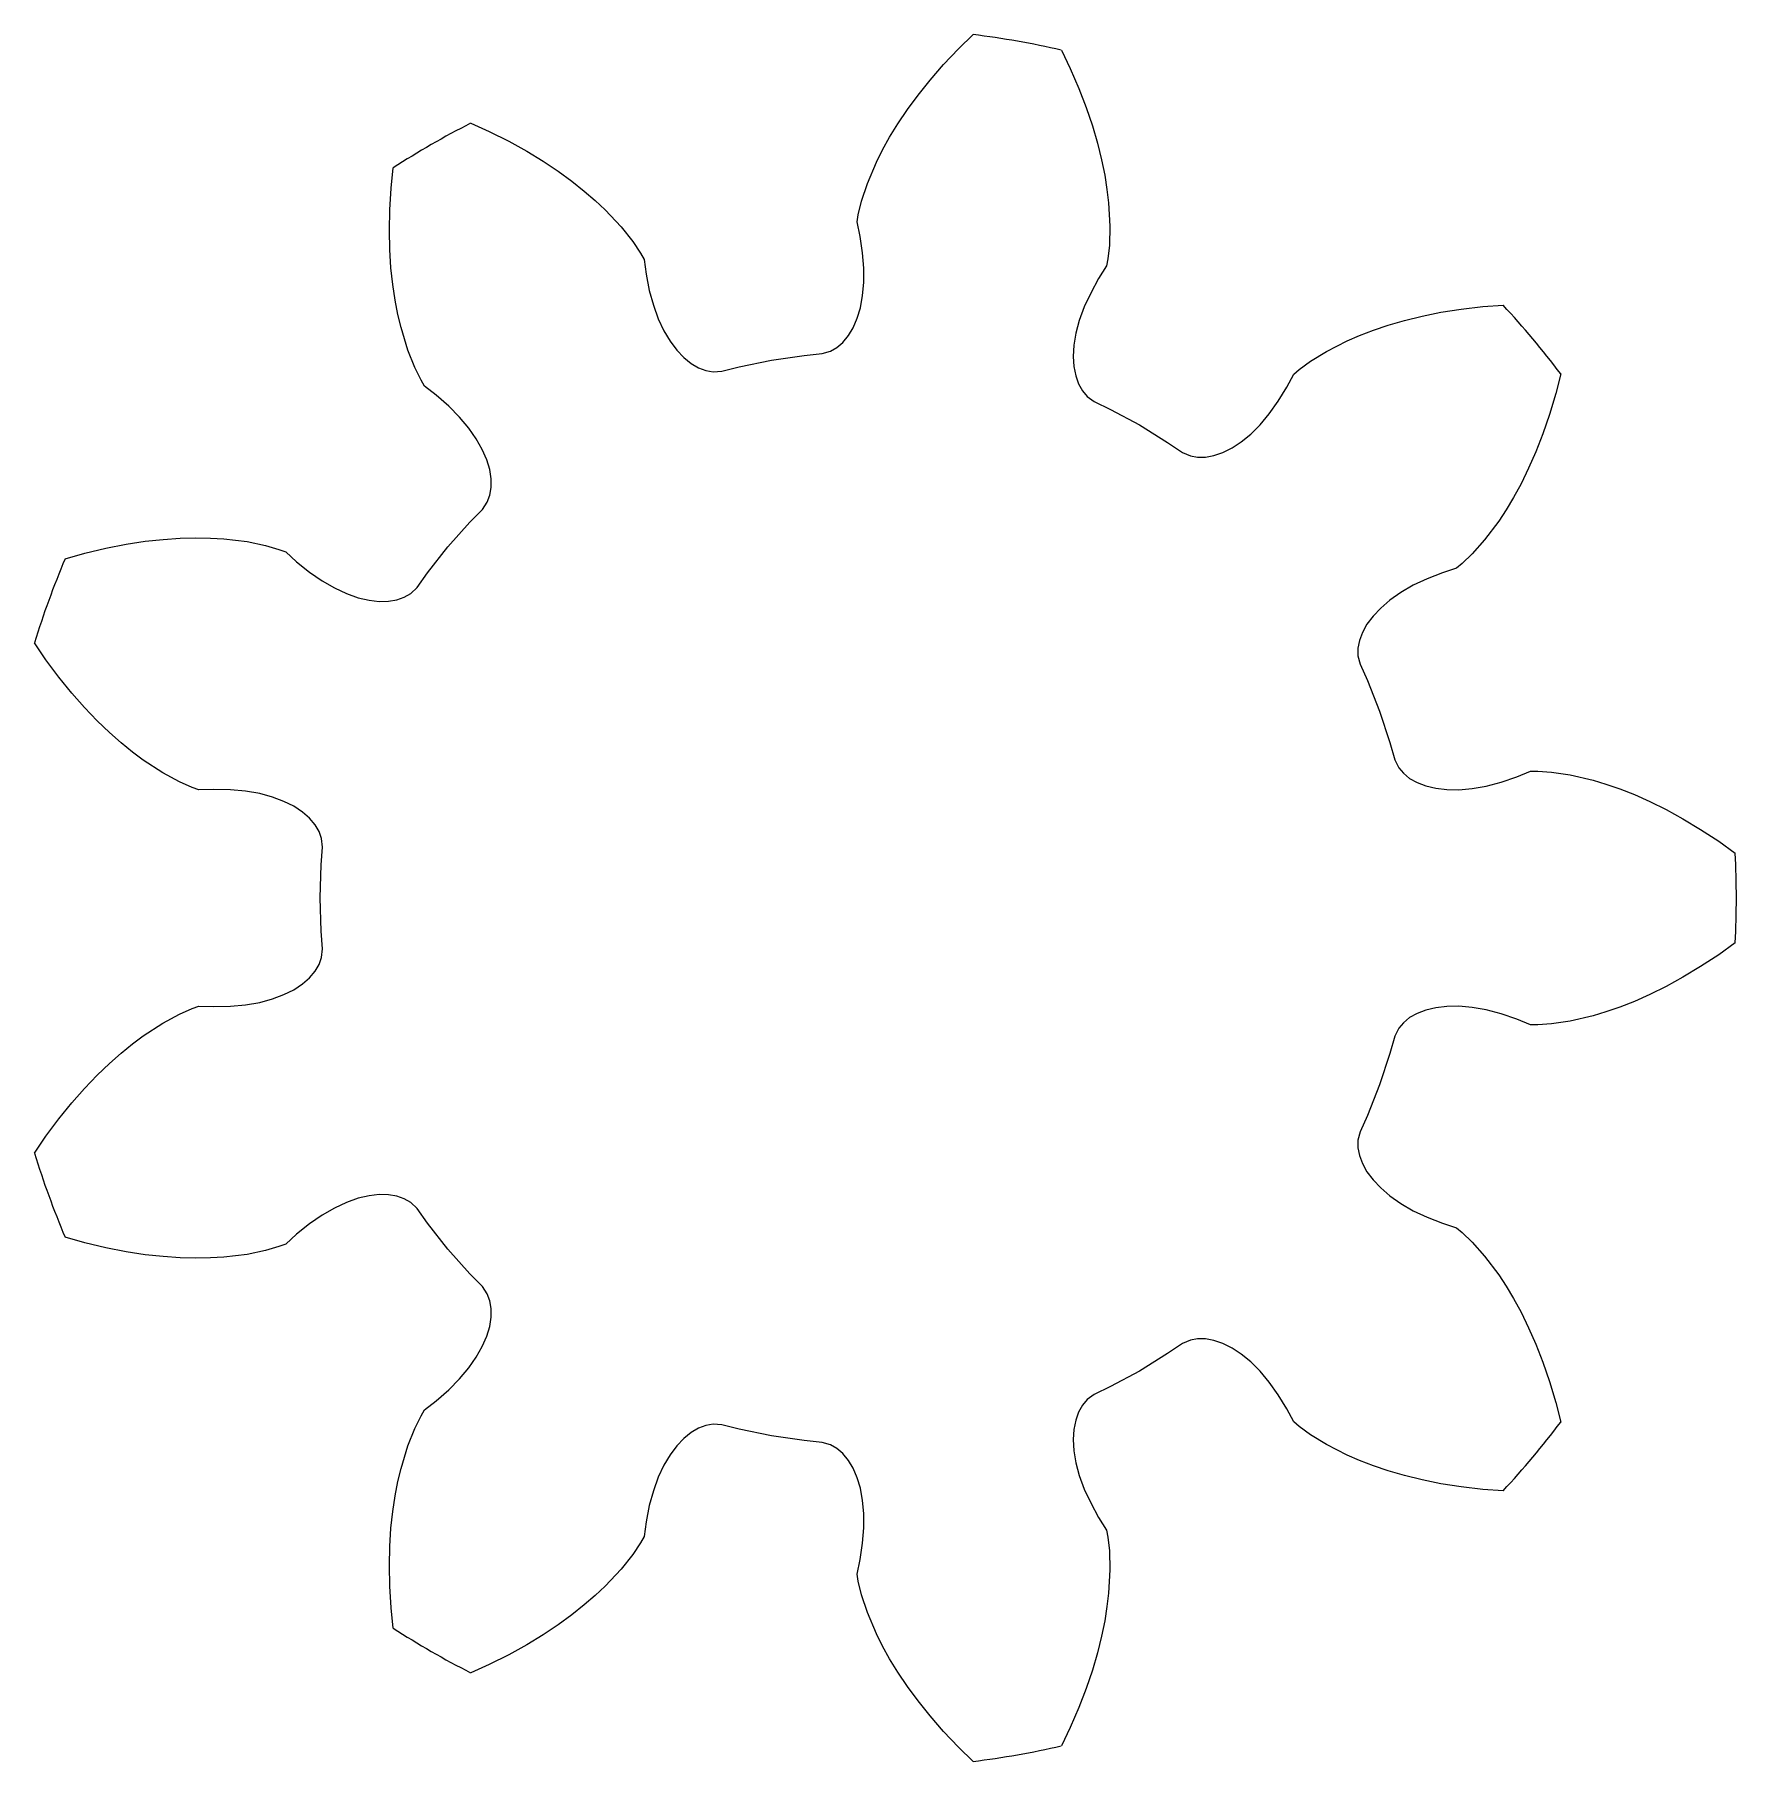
# Model space of a CAD drawing. Extents: x 17.7 to 29.1, y -5.8 to 5.8.
import ezdxf

# ---------------------------------------------------------------- set-up
doc = ezdxf.new("R2010")
doc.units = 0

msp = doc.modelspace()

# ---------------------------------------------------------------- linework, layer by layer
at = {"layer": 'layer0'}
for p, q in [((23.786, 5.573), (23.886, 5.678)), ((23.886, 5.678), (23.983, 5.773)), ((24.573, 5.669), (24.632, 5.547)), ((23.695, 5.469), (23.786, 5.573)), ((24.632, 5.547), (24.69, 5.413)), ((23.615, 5.369), (23.695, 5.469)), ((23.544, 5.271), (23.615, 5.369)), ((24.69, 5.413), (24.74, 5.285)), ((23.48, 5.176), (23.544, 5.271)), ((24.74, 5.285), (24.781, 5.163)), ((20.624, 5.181), (20.748, 5.125)), ((20.748, 5.125), (20.878, 5.06)), ((23.378, 5.002), (23.425, 5.087)), ((23.425, 5.087), (23.48, 5.176)), ((24.781, 5.163), (24.815, 5.047)), ((20.878, 5.06), (20.999, 4.993)), ((20.999, 4.993), (21.108, 4.927)), ((23.337, 4.921), (23.378, 5.002)), ((24.815, 5.047), (24.842, 4.936)), ((20.092, 4.746), (20.105, 4.882)), ((21.108, 4.927), (21.209, 4.859)), ((21.209, 4.859), (21.301, 4.792)), ((23.276, 4.777), (23.337, 4.921)), ((24.842, 4.936), (24.863, 4.833)), ((20.083, 4.601), (20.092, 4.746)), ((21.301, 4.792), (21.383, 4.727)), ((23.237, 4.659), (23.276, 4.777)), ((24.863, 4.833), (24.878, 4.737)), ((24.878, 4.737), (24.889, 4.648)), ((21.383, 4.727), (21.457, 4.663)), ((21.457, 4.663), (21.522, 4.601)), ((23.215, 4.567), (23.237, 4.659)), ((24.889, 4.648), (24.897, 4.491)), ((20.08, 4.463), (20.083, 4.601)), ((21.522, 4.601), (21.63, 4.487)), ((23.207, 4.52), (23.215, 4.567)), ((23.227, 4.423), (23.207, 4.52)), ((20.083, 4.335), (20.08, 4.463)), ((21.63, 4.487), (21.707, 4.389)), ((21.707, 4.389), (21.759, 4.311)), ((23.244, 4.314), (23.227, 4.423)), ((24.897, 4.491), (24.894, 4.366)), ((20.091, 4.214), (20.083, 4.335)), ((21.759, 4.311), (21.783, 4.269)), ((23.252, 4.211), (23.244, 4.314)), ((24.883, 4.273), (24.874, 4.226)), ((24.894, 4.366), (24.883, 4.273)), ((20.103, 4.101), (20.091, 4.214)), ((21.783, 4.269), (21.796, 4.171)), ((21.796, 4.171), (21.818, 4.062)), ((23.252, 4.116), (23.252, 4.211)), ((24.874, 4.226), (24.822, 4.142)), ((20.119, 3.997), (20.103, 4.101)), ((21.818, 4.062), (21.845, 3.963)), ((23.244, 4.028), (23.252, 4.116)), ((24.769, 4.045), (24.726, 3.952)), ((24.822, 4.142), (24.769, 4.045)), ((20.137, 3.901), (20.119, 3.997)), ((21.845, 3.963), (21.878, 3.873)), ((23.208, 3.876), (23.229, 3.947)), ((23.229, 3.947), (23.244, 4.028)), ((24.726, 3.952), (24.693, 3.862)), ((27.111, 3.916), (27.247, 3.937)), ((27.247, 3.937), (27.392, 3.954)), ((27.392, 3.954), (27.527, 3.964)), ((20.158, 3.814), (20.137, 3.901)), ((20.204, 3.663), (20.158, 3.814)), ((21.878, 3.873), (21.915, 3.793)), ((23.149, 3.76), (23.181, 3.813)), ((23.181, 3.813), (23.208, 3.876)), ((24.693, 3.862), (24.67, 3.776)), ((26.659, 3.797), (26.758, 3.83)), ((26.758, 3.83), (26.868, 3.862)), ((26.868, 3.862), (26.985, 3.89)), ((26.985, 3.89), (27.111, 3.916)), ((21.915, 3.793), (21.957, 3.723)), ((21.957, 3.723), (22.002, 3.663)), ((23.072, 3.681), (23.112, 3.715)), ((23.112, 3.715), (23.149, 3.76)), ((24.657, 3.696), (24.653, 3.621)), ((24.67, 3.776), (24.657, 3.696)), ((26.345, 3.655), (26.485, 3.726)), ((26.485, 3.726), (26.567, 3.762)), ((26.567, 3.762), (26.659, 3.797)), ((20.25, 3.548), (20.204, 3.663)), ((22.002, 3.663), (22.049, 3.613)), ((22.049, 3.613), (22.097, 3.574)), ((22.419, 3.552), (22.635, 3.596)), ((22.635, 3.596), (22.854, 3.628)), ((22.854, 3.628), (22.973, 3.64)), ((22.973, 3.64), (23.029, 3.657)), ((23.029, 3.657), (23.072, 3.681)), ((24.653, 3.621), (24.657, 3.553)), ((26.163, 3.534), (26.239, 3.59)), ((26.239, 3.59), (26.345, 3.655)), ((20.292, 3.463), (20.25, 3.548)), ((22.097, 3.574), (22.146, 3.545)), ((22.146, 3.545), (22.196, 3.527)), ((22.196, 3.527), (22.244, 3.518)), ((22.244, 3.518), (22.303, 3.522)), ((22.303, 3.522), (22.419, 3.552)), ((24.657, 3.553), (24.669, 3.491)), ((24.669, 3.491), (24.688, 3.438)), ((26.08, 3.416), (26.127, 3.503)), ((26.127, 3.503), (26.163, 3.534)), ((27.912, 3.505), (27.879, 3.373)), ((20.316, 3.422), (20.292, 3.463)), ((20.394, 3.361), (20.316, 3.422)), ((20.477, 3.289), (20.394, 3.361)), ((24.688, 3.438), (24.714, 3.392)), ((24.714, 3.392), (24.746, 3.354)), ((24.746, 3.354), (24.793, 3.319)), ((26.023, 3.321), (26.08, 3.416)), ((27.879, 3.373), (27.837, 3.233)), ((20.549, 3.215), (20.477, 3.289)), ((24.793, 3.319), (24.901, 3.267)), ((24.901, 3.267), (25.095, 3.163)), ((25.902, 3.164), (25.963, 3.237)), ((25.963, 3.237), (26.023, 3.321)), ((27.837, 3.233), (27.793, 3.103)), ((20.611, 3.142), (20.549, 3.215)), ((20.661, 3.069), (20.611, 3.142)), ((25.095, 3.163), (25.283, 3.046)), ((25.839, 3.101), (25.902, 3.164)), ((20.701, 2.998), (20.661, 3.069)), ((25.283, 3.046), (25.382, 2.979)), ((25.653, 2.978), (25.714, 3.009)), ((25.714, 3.009), (25.776, 3.05)), ((25.776, 3.05), (25.839, 3.101)), ((27.793, 3.103), (27.746, 2.984)), ((20.731, 2.93), (20.701, 2.998)), ((20.751, 2.864), (20.731, 2.93)), ((25.382, 2.979), (25.436, 2.956)), ((25.436, 2.956), (25.484, 2.947)), ((25.484, 2.947), (25.537, 2.947)), ((25.537, 2.947), (25.593, 2.958)), ((25.593, 2.958), (25.653, 2.978)), ((27.746, 2.984), (27.697, 2.873)), ((20.76, 2.802), (20.751, 2.864)), ((20.761, 2.745), (20.76, 2.802)), ((27.697, 2.873), (27.647, 2.77)), ((20.735, 2.647), (20.752, 2.693)), ((20.752, 2.693), (20.761, 2.745)), ((27.597, 2.678), (27.547, 2.595)), ((27.647, 2.77), (27.597, 2.678)), ((20.619, 2.512), (20.702, 2.598)), ((20.702, 2.598), (20.735, 2.647)), ((27.547, 2.595), (27.497, 2.519)), ((20.472, 2.347), (20.619, 2.512)), ((27.497, 2.519), (27.403, 2.394)), ((18.044, 2.305), (18.185, 2.339)), ((18.185, 2.339), (18.32, 2.366)), ((18.32, 2.366), (18.447, 2.385)), ((18.447, 2.385), (18.567, 2.398)), ((18.567, 2.398), (18.681, 2.406)), ((18.681, 2.406), (18.786, 2.409)), ((18.786, 2.409), (18.884, 2.407)), ((18.884, 2.407), (18.974, 2.402)), ((18.974, 2.402), (19.129, 2.383)), ((19.129, 2.383), (19.251, 2.358)), ((19.251, 2.358), (19.342, 2.331)), ((19.342, 2.331), (19.387, 2.314)), ((19.387, 2.314), (19.46, 2.248)), ((20.335, 2.174), (20.472, 2.347)), ((27.403, 2.394), (27.32, 2.301)), ((17.913, 2.268), (18.044, 2.305)), ((19.46, 2.248), (19.546, 2.179)), ((27.215, 2.206), (27.121, 2.175)), ((27.252, 2.236), (27.215, 2.206)), ((27.32, 2.301), (27.252, 2.236)), ((19.546, 2.179), (19.631, 2.12)), ((19.631, 2.12), (19.714, 2.073)), ((20.265, 2.077), (20.335, 2.174)), ((26.925, 2.091), (26.842, 2.043)), ((27.018, 2.135), (26.925, 2.091)), ((27.121, 2.175), (27.018, 2.135)), ((19.714, 2.073), (19.794, 2.035)), ((19.794, 2.035), (19.871, 2.008)), ((19.871, 2.008), (19.944, 1.991)), ((19.944, 1.991), (20.011, 1.983)), ((20.011, 1.983), (20.074, 1.984)), ((20.074, 1.984), (20.13, 1.994)), ((20.13, 1.994), (20.18, 2.011)), ((20.18, 2.011), (20.223, 2.036)), ((20.223, 2.036), (20.265, 2.077)), ((26.77, 1.992), (26.708, 1.939)), ((26.842, 2.043), (26.77, 1.992)), ((26.657, 1.885), (26.616, 1.83)), ((26.708, 1.939), (26.657, 1.885)), ((26.586, 1.775), (26.566, 1.722)), ((26.616, 1.83), (26.586, 1.775)), ((17.784, 1.593), (17.708, 1.706)), ((26.566, 1.722), (26.556, 1.67)), ((26.556, 1.67), (26.556, 1.62)), ((26.556, 1.62), (26.57, 1.563)), ((17.871, 1.476), (17.784, 1.593)), ((26.57, 1.563), (26.619, 1.454)), ((17.957, 1.369), (17.871, 1.476)), ((26.619, 1.454), (26.701, 1.249)), ((18.042, 1.273), (17.957, 1.369)), ((18.126, 1.185), (18.042, 1.273)), ((18.208, 1.106), (18.126, 1.185)), ((26.701, 1.249), (26.77, 1.039)), ((18.287, 1.037), (18.208, 1.106)), ((26.77, 1.039), (26.803, 0.924)), ((18.363, 0.975), (18.287, 1.037)), ((18.435, 0.922), (18.363, 0.975)), ((26.803, 0.924), (26.829, 0.871)), ((18.566, 0.836), (18.435, 0.922)), ((18.676, 0.777), (18.566, 0.836)), ((26.829, 0.871), (26.86, 0.834)), ((26.86, 0.834), (26.901, 0.8)), ((27.513, 0.774), (27.618, 0.81)), ((27.618, 0.81), (27.71, 0.847)), ((27.71, 0.847), (27.758, 0.847)), ((27.758, 0.847), (27.851, 0.841)), ((27.851, 0.841), (27.975, 0.823)), ((27.975, 0.823), (28.128, 0.788)), ((18.762, 0.739), (18.676, 0.777)), ((18.807, 0.723), (18.762, 0.739)), ((18.906, 0.726), (18.807, 0.723)), ((19.017, 0.724), (18.906, 0.726)), ((19.119, 0.715), (19.017, 0.724)), ((19.213, 0.698), (19.119, 0.715)), ((19.299, 0.675), (19.213, 0.698)), ((26.901, 0.8), (26.951, 0.772)), ((26.951, 0.772), (27.009, 0.749)), ((27.009, 0.749), (27.076, 0.734)), ((27.076, 0.734), (27.15, 0.725)), ((27.15, 0.725), (27.231, 0.724)), ((27.231, 0.724), (27.32, 0.732)), ((27.32, 0.732), (27.414, 0.748)), ((27.414, 0.748), (27.513, 0.774)), ((28.128, 0.788), (28.214, 0.762)), ((28.214, 0.762), (28.306, 0.73)), ((28.306, 0.73), (28.404, 0.692)), ((19.375, 0.646), (19.299, 0.675)), ((19.442, 0.613), (19.375, 0.646)), ((19.499, 0.575), (19.442, 0.613)), ((28.404, 0.692), (28.508, 0.645)), ((28.508, 0.645), (28.617, 0.592)), ((28.617, 0.592), (28.729, 0.53)), ((19.546, 0.534), (19.499, 0.575)), ((19.583, 0.49), (19.546, 0.534)), ((19.61, 0.445), (19.583, 0.49)), ((28.729, 0.53), (28.847, 0.459)), ((19.627, 0.398), (19.61, 0.445)), ((19.633, 0.34), (19.627, 0.398)), ((28.847, 0.459), (28.969, 0.379)), ((28.969, 0.379), (29.079, 0.299)), ((19.624, 0.221), (19.633, 0.34)), ((19.617, 0), (19.624, 0.221)), ((19.624, -0.221), (19.617, 0)), ((19.633, -0.34), (19.624, -0.221)), ((19.627, -0.398), (19.633, -0.34)), ((29.079, -0.299), (28.969, -0.379)), ((19.583, -0.49), (19.61, -0.445)), ((19.61, -0.445), (19.627, -0.398)), ((28.847, -0.459), (28.729, -0.53)), ((28.969, -0.379), (28.847, -0.459)), ((19.442, -0.613), (19.499, -0.575)), ((19.499, -0.575), (19.546, -0.534)), ((19.546, -0.534), (19.583, -0.49)), ((28.729, -0.53), (28.617, -0.592)), ((19.213, -0.698), (19.299, -0.675)), ((19.299, -0.675), (19.375, -0.646)), ((19.375, -0.646), (19.442, -0.613)), ((28.404, -0.692), (28.306, -0.73)), ((28.508, -0.645), (28.404, -0.692)), ((28.617, -0.592), (28.508, -0.645)), ((18.566, -0.836), (18.676, -0.777)), ((18.676, -0.777), (18.762, -0.739)), ((18.762, -0.739), (18.807, -0.723)), ((18.807, -0.723), (18.906, -0.726)), ((18.906, -0.726), (19.017, -0.724)), ((19.017, -0.724), (19.119, -0.715)), ((19.119, -0.715), (19.213, -0.698)), ((26.901, -0.8), (26.86, -0.834)), ((26.951, -0.772), (26.901, -0.8)), ((27.009, -0.749), (26.951, -0.772)), ((27.076, -0.734), (27.009, -0.749)), ((27.15, -0.725), (27.076, -0.734)), ((27.231, -0.724), (27.15, -0.725)), ((27.32, -0.732), (27.231, -0.724)), ((27.414, -0.748), (27.32, -0.732)), ((27.513, -0.774), (27.414, -0.748)), ((27.618, -0.81), (27.513, -0.774)), ((28.128, -0.788), (27.975, -0.823)), ((28.214, -0.762), (28.128, -0.788)), ((28.306, -0.73), (28.214, -0.762)), ((18.363, -0.975), (18.435, -0.922)), ((18.435, -0.922), (18.566, -0.836)), ((26.829, -0.871), (26.803, -0.924)), ((26.86, -0.834), (26.829, -0.871)), ((27.71, -0.847), (27.618, -0.81)), ((27.758, -0.847), (27.71, -0.847)), ((27.851, -0.841), (27.758, -0.847)), ((27.975, -0.823), (27.851, -0.841)), ((18.208, -1.106), (18.287, -1.037)), ((18.287, -1.037), (18.363, -0.975)), ((26.803, -0.924), (26.77, -1.039)), ((18.126, -1.185), (18.208, -1.106)), ((26.77, -1.039), (26.701, -1.249)), ((18.042, -1.273), (18.126, -1.185)), ((26.701, -1.249), (26.619, -1.454)), ((17.871, -1.476), (17.957, -1.369)), ((17.957, -1.369), (18.042, -1.273)), ((17.784, -1.593), (17.871, -1.476)), ((26.619, -1.454), (26.57, -1.563)), ((17.708, -1.706), (17.784, -1.593)), ((26.57, -1.563), (26.556, -1.62)), ((26.556, -1.62), (26.556, -1.67)), ((26.556, -1.67), (26.566, -1.722)), ((26.566, -1.722), (26.586, -1.775)), ((26.586, -1.775), (26.616, -1.83)), ((26.616, -1.83), (26.657, -1.885)), ((26.657, -1.885), (26.708, -1.939)), ((26.708, -1.939), (26.77, -1.992)), ((19.714, -2.073), (19.631, -2.12)), ((19.794, -2.035), (19.714, -2.073)), ((19.871, -2.008), (19.794, -2.035)), ((19.944, -1.991), (19.871, -2.008)), ((20.011, -1.983), (19.944, -1.991)), ((20.074, -1.984), (20.011, -1.983)), ((20.13, -1.994), (20.074, -1.984)), ((20.18, -2.011), (20.13, -1.994)), ((20.223, -2.036), (20.18, -2.011)), ((20.265, -2.077), (20.223, -2.036)), ((20.335, -2.174), (20.265, -2.077)), ((26.77, -1.992), (26.842, -2.043)), ((26.842, -2.043), (26.925, -2.091)), ((19.546, -2.179), (19.46, -2.248)), ((19.631, -2.12), (19.546, -2.179)), ((20.472, -2.347), (20.335, -2.174)), ((26.925, -2.091), (27.018, -2.135)), ((27.018, -2.135), (27.121, -2.175)), ((27.121, -2.175), (27.215, -2.206)), ((18.044, -2.305), (17.913, -2.268)), ((18.185, -2.339), (18.044, -2.305)), ((19.46, -2.248), (19.387, -2.314)), ((27.215, -2.206), (27.252, -2.236)), ((27.252, -2.236), (27.32, -2.301)), ((27.32, -2.301), (27.403, -2.394)), ((18.32, -2.366), (18.185, -2.339)), ((18.447, -2.385), (18.32, -2.366)), ((18.567, -2.398), (18.447, -2.385)), ((18.681, -2.406), (18.567, -2.398)), ((18.786, -2.409), (18.681, -2.406)), ((18.884, -2.407), (18.786, -2.409)), ((18.974, -2.402), (18.884, -2.407)), ((19.129, -2.383), (18.974, -2.402)), ((19.251, -2.358), (19.129, -2.383)), ((19.342, -2.331), (19.251, -2.358)), ((19.387, -2.314), (19.342, -2.331)), ((20.619, -2.512), (20.472, -2.347)), ((27.403, -2.394), (27.497, -2.519)), ((20.702, -2.598), (20.619, -2.512)), ((27.497, -2.519), (27.547, -2.595)), ((20.735, -2.647), (20.702, -2.598)), ((20.752, -2.693), (20.735, -2.647)), ((27.547, -2.595), (27.597, -2.678)), ((20.761, -2.745), (20.752, -2.693)), ((20.76, -2.802), (20.761, -2.745)), ((27.597, -2.678), (27.647, -2.77)), ((27.647, -2.77), (27.697, -2.873)), ((20.731, -2.93), (20.751, -2.864)), ((20.751, -2.864), (20.76, -2.802)), ((27.697, -2.873), (27.746, -2.984)), ((20.661, -3.069), (20.701, -2.998)), ((20.701, -2.998), (20.731, -2.93)), ((25.382, -2.979), (25.283, -3.046)), ((25.436, -2.956), (25.382, -2.979)), ((25.484, -2.947), (25.436, -2.956)), ((25.537, -2.947), (25.484, -2.947)), ((25.593, -2.958), (25.537, -2.947)), ((25.653, -2.978), (25.593, -2.958)), ((25.714, -3.009), (25.653, -2.978)), ((27.746, -2.984), (27.793, -3.103)), ((20.611, -3.142), (20.661, -3.069)), ((25.283, -3.046), (25.095, -3.163)), ((25.776, -3.05), (25.714, -3.009)), ((25.839, -3.101), (25.776, -3.05)), ((25.902, -3.164), (25.839, -3.101)), ((27.793, -3.103), (27.837, -3.233)), ((20.477, -3.289), (20.549, -3.215)), ((20.549, -3.215), (20.611, -3.142)), ((25.095, -3.163), (24.901, -3.267)), ((25.963, -3.237), (25.902, -3.164)), ((20.394, -3.361), (20.477, -3.289)), ((24.793, -3.319), (24.746, -3.354)), ((24.901, -3.267), (24.793, -3.319)), ((26.023, -3.321), (25.963, -3.237)), ((26.08, -3.416), (26.023, -3.321)), ((27.837, -3.233), (27.879, -3.373)), ((20.25, -3.548), (20.292, -3.463)), ((20.292, -3.463), (20.316, -3.422)), ((20.316, -3.422), (20.394, -3.361)), ((24.688, -3.438), (24.669, -3.491)), ((24.714, -3.392), (24.688, -3.438)), ((24.746, -3.354), (24.714, -3.392)), ((26.127, -3.503), (26.08, -3.416)), ((27.879, -3.373), (27.912, -3.505)), ((20.204, -3.663), (20.25, -3.548)), ((22.097, -3.574), (22.049, -3.613)), ((22.146, -3.545), (22.097, -3.574)), ((22.196, -3.527), (22.146, -3.545)), ((22.244, -3.518), (22.196, -3.527)), ((22.303, -3.522), (22.244, -3.518)), ((22.419, -3.552), (22.303, -3.522)), ((22.635, -3.596), (22.419, -3.552)), ((24.657, -3.553), (24.653, -3.621)), ((24.669, -3.491), (24.657, -3.553)), ((26.163, -3.534), (26.127, -3.503)), ((26.239, -3.59), (26.163, -3.534)), ((20.158, -3.814), (20.204, -3.663)), ((22.002, -3.663), (21.957, -3.723)), ((22.049, -3.613), (22.002, -3.663)), ((22.854, -3.628), (22.635, -3.596)), ((22.973, -3.64), (22.854, -3.628)), ((23.029, -3.657), (22.973, -3.64)), ((23.072, -3.681), (23.029, -3.657)), ((23.112, -3.715), (23.072, -3.681)), ((24.653, -3.621), (24.657, -3.696)), ((26.345, -3.655), (26.239, -3.59)), ((26.485, -3.726), (26.345, -3.655)), ((21.915, -3.793), (21.878, -3.873)), ((21.957, -3.723), (21.915, -3.793)), ((23.149, -3.76), (23.112, -3.715)), ((23.181, -3.813), (23.149, -3.76)), ((24.657, -3.696), (24.67, -3.776)), ((24.67, -3.776), (24.693, -3.862)), ((26.567, -3.762), (26.485, -3.726)), ((26.659, -3.797), (26.567, -3.762)), ((26.758, -3.83), (26.659, -3.797)), ((20.119, -3.997), (20.137, -3.901)), ((20.137, -3.901), (20.158, -3.814)), ((21.878, -3.873), (21.845, -3.963)), ((23.208, -3.876), (23.181, -3.813)), ((23.229, -3.947), (23.208, -3.876)), ((24.693, -3.862), (24.726, -3.952)), ((26.868, -3.862), (26.758, -3.83)), ((26.985, -3.89), (26.868, -3.862)), ((27.111, -3.916), (26.985, -3.89)), ((27.247, -3.937), (27.111, -3.916)), ((20.103, -4.101), (20.119, -3.997)), ((21.845, -3.963), (21.818, -4.062)), ((23.244, -4.028), (23.229, -3.947)), ((23.252, -4.116), (23.244, -4.028)), ((24.726, -3.952), (24.769, -4.045)), ((27.392, -3.954), (27.247, -3.937)), ((27.527, -3.964), (27.392, -3.954)), ((20.091, -4.214), (20.103, -4.101)), ((21.818, -4.062), (21.796, -4.171)), ((23.252, -4.211), (23.252, -4.116)), ((24.769, -4.045), (24.822, -4.142)), ((24.822, -4.142), (24.874, -4.226)), ((20.083, -4.335), (20.091, -4.214)), ((21.783, -4.269), (21.759, -4.311)), ((21.796, -4.171), (21.783, -4.269)), ((23.244, -4.314), (23.252, -4.211)), ((24.874, -4.226), (24.883, -4.273)), ((20.08, -4.463), (20.083, -4.335)), ((21.759, -4.311), (21.707, -4.389)), ((23.227, -4.423), (23.244, -4.314)), ((24.883, -4.273), (24.894, -4.366)), ((24.894, -4.366), (24.897, -4.491)), ((20.083, -4.601), (20.08, -4.463)), ((21.63, -4.487), (21.522, -4.601)), ((21.707, -4.389), (21.63, -4.487)), ((23.207, -4.52), (23.227, -4.423)), ((24.897, -4.491), (24.889, -4.648)), ((20.092, -4.746), (20.083, -4.601)), ((21.522, -4.601), (21.457, -4.663)), ((23.215, -4.567), (23.207, -4.52)), ((23.237, -4.659), (23.215, -4.567)), ((21.383, -4.727), (21.301, -4.792)), ((21.457, -4.663), (21.383, -4.727)), ((23.276, -4.777), (23.237, -4.659)), ((24.889, -4.648), (24.878, -4.737)), ((20.105, -4.882), (20.092, -4.746)), ((21.301, -4.792), (21.209, -4.859)), ((23.337, -4.921), (23.276, -4.777)), ((24.863, -4.833), (24.842, -4.936)), ((24.878, -4.737), (24.863, -4.833)), ((21.108, -4.927), (20.999, -4.993)), ((21.209, -4.859), (21.108, -4.927)), ((23.378, -5.002), (23.337, -4.921)), ((24.842, -4.936), (24.815, -5.047)), ((20.878, -5.06), (20.748, -5.125)), ((20.999, -4.993), (20.878, -5.06)), ((23.425, -5.087), (23.378, -5.002)), ((24.815, -5.047), (24.781, -5.163)), ((20.748, -5.125), (20.624, -5.181)), ((23.48, -5.176), (23.425, -5.087)), ((23.544, -5.271), (23.48, -5.176)), ((24.781, -5.163), (24.74, -5.285)), ((23.615, -5.369), (23.544, -5.271)), ((24.74, -5.285), (24.69, -5.413)), ((23.695, -5.469), (23.615, -5.369)), ((24.69, -5.413), (24.632, -5.547)), ((23.786, -5.573), (23.695, -5.469)), ((23.886, -5.678), (23.786, -5.573)), ((24.632, -5.547), (24.573, -5.669)), ((23.983, -5.773), (23.886, -5.678))]:
    msp.add_line(p, q, dxfattribs=at)
for start, end in [(77.0506, 82.9494), (117.0506, 122.9494), (37.0506, 42.9494), (157.0506, 162.9494), (357.0506, 362.9494), (197.0506, 202.9494), (317.0506, 322.9494), (237.0506, 242.9494), (277.0506, 282.9494)]:
    msp.add_arc((23.269, 0), 5.817, start, end, dxfattribs=at)
at = {"layer": 'layer1'}
for p, q in [((23.786, 5.573), (23.886, 5.678)), ((23.886, 5.678), (23.983, 5.773)), ((24.573, 5.669), (24.632, 5.547)), ((23.695, 5.469), (23.786, 5.573)), ((24.632, 5.547), (24.69, 5.413)), ((23.615, 5.369), (23.695, 5.469)), ((23.544, 5.271), (23.615, 5.369)), ((24.69, 5.413), (24.74, 5.285)), ((23.48, 5.176), (23.544, 5.271)), ((24.74, 5.285), (24.781, 5.163)), ((20.624, 5.181), (20.748, 5.125)), ((20.748, 5.125), (20.878, 5.06)), ((23.378, 5.002), (23.425, 5.087)), ((23.425, 5.087), (23.48, 5.176)), ((24.781, 5.163), (24.815, 5.047)), ((20.878, 5.06), (20.999, 4.993)), ((20.999, 4.993), (21.108, 4.927)), ((23.337, 4.921), (23.378, 5.002)), ((24.815, 5.047), (24.842, 4.936)), ((20.092, 4.746), (20.105, 4.882)), ((21.108, 4.927), (21.209, 4.859)), ((21.209, 4.859), (21.301, 4.792)), ((23.276, 4.777), (23.337, 4.921)), ((24.842, 4.936), (24.863, 4.833)), ((20.083, 4.601), (20.092, 4.746)), ((21.301, 4.792), (21.383, 4.727)), ((23.237, 4.659), (23.276, 4.777)), ((24.863, 4.833), (24.878, 4.737)), ((24.878, 4.737), (24.889, 4.648)), ((21.383, 4.727), (21.457, 4.663)), ((21.457, 4.663), (21.522, 4.601)), ((23.215, 4.567), (23.237, 4.659)), ((24.889, 4.648), (24.897, 4.491)), ((20.08, 4.463), (20.083, 4.601)), ((21.522, 4.601), (21.63, 4.487)), ((23.207, 4.52), (23.215, 4.567)), ((23.227, 4.423), (23.207, 4.52)), ((20.083, 4.335), (20.08, 4.463)), ((21.63, 4.487), (21.707, 4.389)), ((21.707, 4.389), (21.759, 4.311)), ((23.244, 4.314), (23.227, 4.423)), ((24.897, 4.491), (24.894, 4.366)), ((20.091, 4.214), (20.083, 4.335)), ((21.759, 4.311), (21.783, 4.269)), ((23.252, 4.211), (23.244, 4.314)), ((24.883, 4.273), (24.874, 4.226)), ((24.894, 4.366), (24.883, 4.273)), ((20.103, 4.101), (20.091, 4.214)), ((21.783, 4.269), (21.796, 4.171)), ((21.796, 4.171), (21.818, 4.062)), ((23.252, 4.116), (23.252, 4.211)), ((24.874, 4.226), (24.822, 4.142)), ((20.119, 3.997), (20.103, 4.101)), ((21.818, 4.062), (21.845, 3.963)), ((23.244, 4.028), (23.252, 4.116)), ((24.769, 4.045), (24.726, 3.952)), ((24.822, 4.142), (24.769, 4.045)), ((20.137, 3.901), (20.119, 3.997)), ((21.845, 3.963), (21.878, 3.873)), ((23.208, 3.876), (23.229, 3.947)), ((23.229, 3.947), (23.244, 4.028)), ((24.726, 3.952), (24.693, 3.862)), ((27.111, 3.916), (27.247, 3.937)), ((27.247, 3.937), (27.392, 3.954)), ((27.392, 3.954), (27.527, 3.964)), ((20.158, 3.814), (20.137, 3.901)), ((20.204, 3.663), (20.158, 3.814)), ((21.878, 3.873), (21.915, 3.793)), ((23.149, 3.76), (23.181, 3.813)), ((23.181, 3.813), (23.208, 3.876)), ((24.693, 3.862), (24.67, 3.776)), ((26.659, 3.797), (26.758, 3.83)), ((26.758, 3.83), (26.868, 3.862)), ((26.868, 3.862), (26.985, 3.89)), ((26.985, 3.89), (27.111, 3.916)), ((21.915, 3.793), (21.957, 3.723)), ((21.957, 3.723), (22.002, 3.663)), ((23.072, 3.681), (23.112, 3.715)), ((23.112, 3.715), (23.149, 3.76)), ((24.657, 3.696), (24.653, 3.621)), ((24.67, 3.776), (24.657, 3.696)), ((26.345, 3.655), (26.485, 3.726)), ((26.485, 3.726), (26.567, 3.762)), ((26.567, 3.762), (26.659, 3.797)), ((20.25, 3.548), (20.204, 3.663)), ((22.002, 3.663), (22.049, 3.613)), ((22.049, 3.613), (22.097, 3.574)), ((22.419, 3.552), (22.635, 3.596)), ((22.635, 3.596), (22.854, 3.628)), ((22.854, 3.628), (22.973, 3.64)), ((22.973, 3.64), (23.029, 3.657)), ((23.029, 3.657), (23.072, 3.681)), ((24.653, 3.621), (24.657, 3.553)), ((26.163, 3.534), (26.239, 3.59)), ((26.239, 3.59), (26.345, 3.655)), ((20.292, 3.463), (20.25, 3.548)), ((22.097, 3.574), (22.146, 3.545)), ((22.146, 3.545), (22.196, 3.527)), ((22.196, 3.527), (22.244, 3.518)), ((22.244, 3.518), (22.303, 3.522)), ((22.303, 3.522), (22.419, 3.552)), ((24.657, 3.553), (24.669, 3.491)), ((24.669, 3.491), (24.688, 3.438)), ((26.08, 3.416), (26.127, 3.503)), ((26.127, 3.503), (26.163, 3.534)), ((27.912, 3.505), (27.879, 3.373)), ((20.316, 3.422), (20.292, 3.463)), ((20.394, 3.361), (20.316, 3.422)), ((20.477, 3.289), (20.394, 3.361)), ((24.688, 3.438), (24.714, 3.392)), ((24.714, 3.392), (24.746, 3.354)), ((24.746, 3.354), (24.793, 3.319)), ((26.023, 3.321), (26.08, 3.416)), ((27.879, 3.373), (27.837, 3.233)), ((20.549, 3.215), (20.477, 3.289)), ((24.793, 3.319), (24.901, 3.267)), ((24.901, 3.267), (25.095, 3.163)), ((25.902, 3.164), (25.963, 3.237)), ((25.963, 3.237), (26.023, 3.321)), ((27.837, 3.233), (27.793, 3.103)), ((20.611, 3.142), (20.549, 3.215)), ((20.661, 3.069), (20.611, 3.142)), ((25.095, 3.163), (25.283, 3.046)), ((25.839, 3.101), (25.902, 3.164)), ((20.701, 2.998), (20.661, 3.069)), ((25.283, 3.046), (25.382, 2.979)), ((25.653, 2.978), (25.714, 3.009)), ((25.714, 3.009), (25.776, 3.05)), ((25.776, 3.05), (25.839, 3.101)), ((27.793, 3.103), (27.746, 2.984)), ((20.731, 2.93), (20.701, 2.998)), ((20.751, 2.864), (20.731, 2.93)), ((25.382, 2.979), (25.436, 2.956)), ((25.436, 2.956), (25.484, 2.947)), ((25.484, 2.947), (25.537, 2.947)), ((25.537, 2.947), (25.593, 2.958)), ((25.593, 2.958), (25.653, 2.978)), ((27.746, 2.984), (27.697, 2.873)), ((20.76, 2.802), (20.751, 2.864)), ((20.761, 2.745), (20.76, 2.802)), ((27.697, 2.873), (27.647, 2.77)), ((20.735, 2.647), (20.752, 2.693)), ((20.752, 2.693), (20.761, 2.745)), ((27.597, 2.678), (27.547, 2.595)), ((27.647, 2.77), (27.597, 2.678)), ((20.619, 2.512), (20.702, 2.598)), ((20.702, 2.598), (20.735, 2.647)), ((27.547, 2.595), (27.497, 2.519)), ((20.472, 2.347), (20.619, 2.512)), ((27.497, 2.519), (27.403, 2.394)), ((18.044, 2.305), (18.185, 2.339)), ((18.185, 2.339), (18.32, 2.366)), ((18.32, 2.366), (18.447, 2.385)), ((18.447, 2.385), (18.567, 2.398)), ((18.567, 2.398), (18.681, 2.406)), ((18.681, 2.406), (18.786, 2.409)), ((18.786, 2.409), (18.884, 2.407)), ((18.884, 2.407), (18.974, 2.402)), ((18.974, 2.402), (19.129, 2.383)), ((19.129, 2.383), (19.251, 2.358)), ((19.251, 2.358), (19.342, 2.331)), ((19.342, 2.331), (19.387, 2.314)), ((19.387, 2.314), (19.46, 2.248)), ((20.335, 2.174), (20.472, 2.347)), ((27.403, 2.394), (27.32, 2.301)), ((17.913, 2.268), (18.044, 2.305)), ((19.46, 2.248), (19.546, 2.179)), ((27.215, 2.206), (27.121, 2.175)), ((27.252, 2.236), (27.215, 2.206)), ((27.32, 2.301), (27.252, 2.236)), ((19.546, 2.179), (19.631, 2.12)), ((19.631, 2.12), (19.714, 2.073)), ((20.265, 2.077), (20.335, 2.174)), ((26.925, 2.091), (26.842, 2.043)), ((27.018, 2.135), (26.925, 2.091)), ((27.121, 2.175), (27.018, 2.135)), ((19.714, 2.073), (19.794, 2.035)), ((19.794, 2.035), (19.871, 2.008)), ((19.871, 2.008), (19.944, 1.991)), ((19.944, 1.991), (20.011, 1.983)), ((20.011, 1.983), (20.074, 1.984)), ((20.074, 1.984), (20.13, 1.994)), ((20.13, 1.994), (20.18, 2.011)), ((20.18, 2.011), (20.223, 2.036)), ((20.223, 2.036), (20.265, 2.077)), ((26.77, 1.992), (26.708, 1.939)), ((26.842, 2.043), (26.77, 1.992)), ((26.657, 1.885), (26.616, 1.83)), ((26.708, 1.939), (26.657, 1.885)), ((26.586, 1.775), (26.566, 1.722)), ((26.616, 1.83), (26.586, 1.775)), ((17.784, 1.593), (17.708, 1.706)), ((26.566, 1.722), (26.556, 1.67)), ((26.556, 1.67), (26.556, 1.62)), ((26.556, 1.62), (26.57, 1.563)), ((17.871, 1.476), (17.784, 1.593)), ((26.57, 1.563), (26.619, 1.454)), ((17.957, 1.369), (17.871, 1.476)), ((26.619, 1.454), (26.701, 1.249)), ((18.042, 1.273), (17.957, 1.369)), ((18.126, 1.185), (18.042, 1.273)), ((18.208, 1.106), (18.126, 1.185)), ((26.701, 1.249), (26.77, 1.039)), ((18.287, 1.037), (18.208, 1.106)), ((26.77, 1.039), (26.803, 0.924)), ((18.363, 0.975), (18.287, 1.037)), ((18.435, 0.922), (18.363, 0.975)), ((26.803, 0.924), (26.829, 0.871)), ((18.566, 0.836), (18.435, 0.922)), ((18.676, 0.777), (18.566, 0.836)), ((26.829, 0.871), (26.86, 0.834)), ((26.86, 0.834), (26.901, 0.8)), ((27.513, 0.774), (27.618, 0.81)), ((27.618, 0.81), (27.71, 0.847)), ((27.71, 0.847), (27.758, 0.847)), ((27.758, 0.847), (27.851, 0.841)), ((27.851, 0.841), (27.975, 0.823)), ((27.975, 0.823), (28.128, 0.788)), ((18.762, 0.739), (18.676, 0.777)), ((18.807, 0.723), (18.762, 0.739)), ((18.906, 0.726), (18.807, 0.723)), ((19.017, 0.724), (18.906, 0.726)), ((19.119, 0.715), (19.017, 0.724)), ((19.213, 0.698), (19.119, 0.715)), ((19.299, 0.675), (19.213, 0.698)), ((26.901, 0.8), (26.951, 0.772)), ((26.951, 0.772), (27.009, 0.749)), ((27.009, 0.749), (27.076, 0.734)), ((27.076, 0.734), (27.15, 0.725)), ((27.15, 0.725), (27.231, 0.724)), ((27.231, 0.724), (27.32, 0.732)), ((27.32, 0.732), (27.414, 0.748)), ((27.414, 0.748), (27.513, 0.774)), ((28.128, 0.788), (28.214, 0.762)), ((28.214, 0.762), (28.306, 0.73)), ((28.306, 0.73), (28.404, 0.692)), ((19.375, 0.646), (19.299, 0.675)), ((19.442, 0.613), (19.375, 0.646)), ((19.499, 0.575), (19.442, 0.613)), ((28.404, 0.692), (28.508, 0.645)), ((28.508, 0.645), (28.617, 0.592)), ((28.617, 0.592), (28.729, 0.53)), ((19.546, 0.534), (19.499, 0.575)), ((19.583, 0.49), (19.546, 0.534)), ((19.61, 0.445), (19.583, 0.49)), ((28.729, 0.53), (28.847, 0.459)), ((19.627, 0.398), (19.61, 0.445)), ((19.633, 0.34), (19.627, 0.398)), ((28.847, 0.459), (28.969, 0.379)), ((28.969, 0.379), (29.079, 0.299)), ((19.624, 0.221), (19.633, 0.34)), ((19.617, 0), (19.624, 0.221)), ((19.624, -0.221), (19.617, 0)), ((19.633, -0.34), (19.624, -0.221)), ((19.627, -0.398), (19.633, -0.34)), ((29.079, -0.299), (28.969, -0.379)), ((19.583, -0.49), (19.61, -0.445)), ((19.61, -0.445), (19.627, -0.398)), ((28.847, -0.459), (28.729, -0.53)), ((28.969, -0.379), (28.847, -0.459)), ((19.442, -0.613), (19.499, -0.575)), ((19.499, -0.575), (19.546, -0.534)), ((19.546, -0.534), (19.583, -0.49)), ((28.729, -0.53), (28.617, -0.592)), ((19.213, -0.698), (19.299, -0.675)), ((19.299, -0.675), (19.375, -0.646)), ((19.375, -0.646), (19.442, -0.613)), ((28.404, -0.692), (28.306, -0.73)), ((28.508, -0.645), (28.404, -0.692)), ((28.617, -0.592), (28.508, -0.645)), ((18.566, -0.836), (18.676, -0.777)), ((18.676, -0.777), (18.762, -0.739)), ((18.762, -0.739), (18.807, -0.723)), ((18.807, -0.723), (18.906, -0.726)), ((18.906, -0.726), (19.017, -0.724)), ((19.017, -0.724), (19.119, -0.715)), ((19.119, -0.715), (19.213, -0.698)), ((26.901, -0.8), (26.86, -0.834)), ((26.951, -0.772), (26.901, -0.8)), ((27.009, -0.749), (26.951, -0.772)), ((27.076, -0.734), (27.009, -0.749)), ((27.15, -0.725), (27.076, -0.734)), ((27.231, -0.724), (27.15, -0.725)), ((27.32, -0.732), (27.231, -0.724)), ((27.414, -0.748), (27.32, -0.732)), ((27.513, -0.774), (27.414, -0.748)), ((27.618, -0.81), (27.513, -0.774)), ((28.128, -0.788), (27.975, -0.823)), ((28.214, -0.762), (28.128, -0.788)), ((28.306, -0.73), (28.214, -0.762)), ((18.363, -0.975), (18.435, -0.922)), ((18.435, -0.922), (18.566, -0.836)), ((26.829, -0.871), (26.803, -0.924)), ((26.86, -0.834), (26.829, -0.871)), ((27.71, -0.847), (27.618, -0.81)), ((27.758, -0.847), (27.71, -0.847)), ((27.851, -0.841), (27.758, -0.847)), ((27.975, -0.823), (27.851, -0.841)), ((18.208, -1.106), (18.287, -1.037)), ((18.287, -1.037), (18.363, -0.975)), ((26.803, -0.924), (26.77, -1.039)), ((18.126, -1.185), (18.208, -1.106)), ((26.77, -1.039), (26.701, -1.249)), ((18.042, -1.273), (18.126, -1.185)), ((26.701, -1.249), (26.619, -1.454)), ((17.871, -1.476), (17.957, -1.369)), ((17.957, -1.369), (18.042, -1.273)), ((17.784, -1.593), (17.871, -1.476)), ((26.619, -1.454), (26.57, -1.563)), ((17.708, -1.706), (17.784, -1.593)), ((26.57, -1.563), (26.556, -1.62)), ((26.556, -1.62), (26.556, -1.67)), ((26.556, -1.67), (26.566, -1.722)), ((26.566, -1.722), (26.586, -1.775)), ((26.586, -1.775), (26.616, -1.83)), ((26.616, -1.83), (26.657, -1.885)), ((26.657, -1.885), (26.708, -1.939)), ((26.708, -1.939), (26.77, -1.992)), ((19.714, -2.073), (19.631, -2.12)), ((19.794, -2.035), (19.714, -2.073)), ((19.871, -2.008), (19.794, -2.035)), ((19.944, -1.991), (19.871, -2.008)), ((20.011, -1.983), (19.944, -1.991)), ((20.074, -1.984), (20.011, -1.983)), ((20.13, -1.994), (20.074, -1.984)), ((20.18, -2.011), (20.13, -1.994)), ((20.223, -2.036), (20.18, -2.011)), ((20.265, -2.077), (20.223, -2.036)), ((20.335, -2.174), (20.265, -2.077)), ((26.77, -1.992), (26.842, -2.043)), ((26.842, -2.043), (26.925, -2.091)), ((19.546, -2.179), (19.46, -2.248)), ((19.631, -2.12), (19.546, -2.179)), ((20.472, -2.347), (20.335, -2.174)), ((26.925, -2.091), (27.018, -2.135)), ((27.018, -2.135), (27.121, -2.175)), ((27.121, -2.175), (27.215, -2.206)), ((18.044, -2.305), (17.913, -2.268)), ((18.185, -2.339), (18.044, -2.305)), ((19.46, -2.248), (19.387, -2.314)), ((27.215, -2.206), (27.252, -2.236)), ((27.252, -2.236), (27.32, -2.301)), ((27.32, -2.301), (27.403, -2.394)), ((18.32, -2.366), (18.185, -2.339)), ((18.447, -2.385), (18.32, -2.366)), ((18.567, -2.398), (18.447, -2.385)), ((18.681, -2.406), (18.567, -2.398)), ((18.786, -2.409), (18.681, -2.406)), ((18.884, -2.407), (18.786, -2.409)), ((18.974, -2.402), (18.884, -2.407)), ((19.129, -2.383), (18.974, -2.402)), ((19.251, -2.358), (19.129, -2.383)), ((19.342, -2.331), (19.251, -2.358)), ((19.387, -2.314), (19.342, -2.331)), ((20.619, -2.512), (20.472, -2.347)), ((27.403, -2.394), (27.497, -2.519)), ((20.702, -2.598), (20.619, -2.512)), ((27.497, -2.519), (27.547, -2.595)), ((20.735, -2.647), (20.702, -2.598)), ((20.752, -2.693), (20.735, -2.647)), ((27.547, -2.595), (27.597, -2.678)), ((20.761, -2.745), (20.752, -2.693)), ((20.76, -2.802), (20.761, -2.745)), ((27.597, -2.678), (27.647, -2.77)), ((27.647, -2.77), (27.697, -2.873)), ((20.731, -2.93), (20.751, -2.864)), ((20.751, -2.864), (20.76, -2.802)), ((27.697, -2.873), (27.746, -2.984)), ((20.661, -3.069), (20.701, -2.998)), ((20.701, -2.998), (20.731, -2.93)), ((25.382, -2.979), (25.283, -3.046)), ((25.436, -2.956), (25.382, -2.979)), ((25.484, -2.947), (25.436, -2.956)), ((25.537, -2.947), (25.484, -2.947)), ((25.593, -2.958), (25.537, -2.947)), ((25.653, -2.978), (25.593, -2.958)), ((25.714, -3.009), (25.653, -2.978)), ((27.746, -2.984), (27.793, -3.103)), ((20.611, -3.142), (20.661, -3.069)), ((25.283, -3.046), (25.095, -3.163)), ((25.776, -3.05), (25.714, -3.009)), ((25.839, -3.101), (25.776, -3.05)), ((25.902, -3.164), (25.839, -3.101)), ((27.793, -3.103), (27.837, -3.233)), ((20.477, -3.289), (20.549, -3.215)), ((20.549, -3.215), (20.611, -3.142)), ((25.095, -3.163), (24.901, -3.267)), ((25.963, -3.237), (25.902, -3.164)), ((20.394, -3.361), (20.477, -3.289)), ((24.793, -3.319), (24.746, -3.354)), ((24.901, -3.267), (24.793, -3.319)), ((26.023, -3.321), (25.963, -3.237)), ((26.08, -3.416), (26.023, -3.321)), ((27.837, -3.233), (27.879, -3.373)), ((20.25, -3.548), (20.292, -3.463)), ((20.292, -3.463), (20.316, -3.422)), ((20.316, -3.422), (20.394, -3.361)), ((24.688, -3.438), (24.669, -3.491)), ((24.714, -3.392), (24.688, -3.438)), ((24.746, -3.354), (24.714, -3.392)), ((26.127, -3.503), (26.08, -3.416)), ((27.879, -3.373), (27.912, -3.505)), ((20.204, -3.663), (20.25, -3.548)), ((22.097, -3.574), (22.049, -3.613)), ((22.146, -3.545), (22.097, -3.574)), ((22.196, -3.527), (22.146, -3.545)), ((22.244, -3.518), (22.196, -3.527)), ((22.303, -3.522), (22.244, -3.518)), ((22.419, -3.552), (22.303, -3.522)), ((22.635, -3.596), (22.419, -3.552)), ((24.657, -3.553), (24.653, -3.621)), ((24.669, -3.491), (24.657, -3.553)), ((26.163, -3.534), (26.127, -3.503)), ((26.239, -3.59), (26.163, -3.534)), ((20.158, -3.814), (20.204, -3.663)), ((22.002, -3.663), (21.957, -3.723)), ((22.049, -3.613), (22.002, -3.663)), ((22.854, -3.628), (22.635, -3.596)), ((22.973, -3.64), (22.854, -3.628)), ((23.029, -3.657), (22.973, -3.64)), ((23.072, -3.681), (23.029, -3.657)), ((23.112, -3.715), (23.072, -3.681)), ((24.653, -3.621), (24.657, -3.696)), ((26.345, -3.655), (26.239, -3.59)), ((26.485, -3.726), (26.345, -3.655)), ((21.915, -3.793), (21.878, -3.873)), ((21.957, -3.723), (21.915, -3.793)), ((23.149, -3.76), (23.112, -3.715)), ((23.181, -3.813), (23.149, -3.76)), ((24.657, -3.696), (24.67, -3.776)), ((24.67, -3.776), (24.693, -3.862)), ((26.567, -3.762), (26.485, -3.726)), ((26.659, -3.797), (26.567, -3.762)), ((26.758, -3.83), (26.659, -3.797)), ((20.119, -3.997), (20.137, -3.901)), ((20.137, -3.901), (20.158, -3.814)), ((21.878, -3.873), (21.845, -3.963)), ((23.208, -3.876), (23.181, -3.813)), ((23.229, -3.947), (23.208, -3.876)), ((24.693, -3.862), (24.726, -3.952)), ((26.868, -3.862), (26.758, -3.83)), ((26.985, -3.89), (26.868, -3.862)), ((27.111, -3.916), (26.985, -3.89)), ((27.247, -3.937), (27.111, -3.916)), ((20.103, -4.101), (20.119, -3.997)), ((21.845, -3.963), (21.818, -4.062)), ((23.244, -4.028), (23.229, -3.947)), ((23.252, -4.116), (23.244, -4.028)), ((24.726, -3.952), (24.769, -4.045)), ((27.392, -3.954), (27.247, -3.937)), ((27.527, -3.964), (27.392, -3.954)), ((20.091, -4.214), (20.103, -4.101)), ((21.818, -4.062), (21.796, -4.171)), ((23.252, -4.211), (23.252, -4.116)), ((24.769, -4.045), (24.822, -4.142)), ((24.822, -4.142), (24.874, -4.226)), ((20.083, -4.335), (20.091, -4.214)), ((21.783, -4.269), (21.759, -4.311)), ((21.796, -4.171), (21.783, -4.269)), ((23.244, -4.314), (23.252, -4.211)), ((24.874, -4.226), (24.883, -4.273)), ((20.08, -4.463), (20.083, -4.335)), ((21.759, -4.311), (21.707, -4.389)), ((23.227, -4.423), (23.244, -4.314)), ((24.883, -4.273), (24.894, -4.366)), ((24.894, -4.366), (24.897, -4.491)), ((20.083, -4.601), (20.08, -4.463)), ((21.63, -4.487), (21.522, -4.601)), ((21.707, -4.389), (21.63, -4.487)), ((23.207, -4.52), (23.227, -4.423)), ((24.897, -4.491), (24.889, -4.648)), ((20.092, -4.746), (20.083, -4.601)), ((21.522, -4.601), (21.457, -4.663)), ((23.215, -4.567), (23.207, -4.52)), ((23.237, -4.659), (23.215, -4.567)), ((21.383, -4.727), (21.301, -4.792)), ((21.457, -4.663), (21.383, -4.727)), ((23.276, -4.777), (23.237, -4.659)), ((24.889, -4.648), (24.878, -4.737)), ((20.105, -4.882), (20.092, -4.746)), ((21.301, -4.792), (21.209, -4.859)), ((23.337, -4.921), (23.276, -4.777)), ((24.863, -4.833), (24.842, -4.936)), ((24.878, -4.737), (24.863, -4.833)), ((21.108, -4.927), (20.999, -4.993)), ((21.209, -4.859), (21.108, -4.927)), ((23.378, -5.002), (23.337, -4.921)), ((24.842, -4.936), (24.815, -5.047)), ((20.878, -5.06), (20.748, -5.125)), ((20.999, -4.993), (20.878, -5.06)), ((23.425, -5.087), (23.378, -5.002)), ((24.815, -5.047), (24.781, -5.163)), ((20.748, -5.125), (20.624, -5.181)), ((23.48, -5.176), (23.425, -5.087)), ((23.544, -5.271), (23.48, -5.176)), ((24.781, -5.163), (24.74, -5.285)), ((23.615, -5.369), (23.544, -5.271)), ((24.74, -5.285), (24.69, -5.413)), ((23.695, -5.469), (23.615, -5.369)), ((24.69, -5.413), (24.632, -5.547)), ((23.786, -5.573), (23.695, -5.469)), ((23.886, -5.678), (23.786, -5.573)), ((24.632, -5.547), (24.573, -5.669)), ((23.983, -5.773), (23.886, -5.678))]:
    msp.add_line(p, q, dxfattribs=at)
for start, end in [(77.0506, 82.9494), (117.0506, 122.9494), (37.0506, 42.9494), (157.0506, 162.9494), (357.0506, 362.9494), (197.0506, 202.9494), (317.0506, 322.9494), (237.0506, 242.9494), (277.0506, 282.9494)]:
    msp.add_arc((23.269, 0), 5.817, start, end, dxfattribs=at)

doc.saveas('drawing.dxf')
